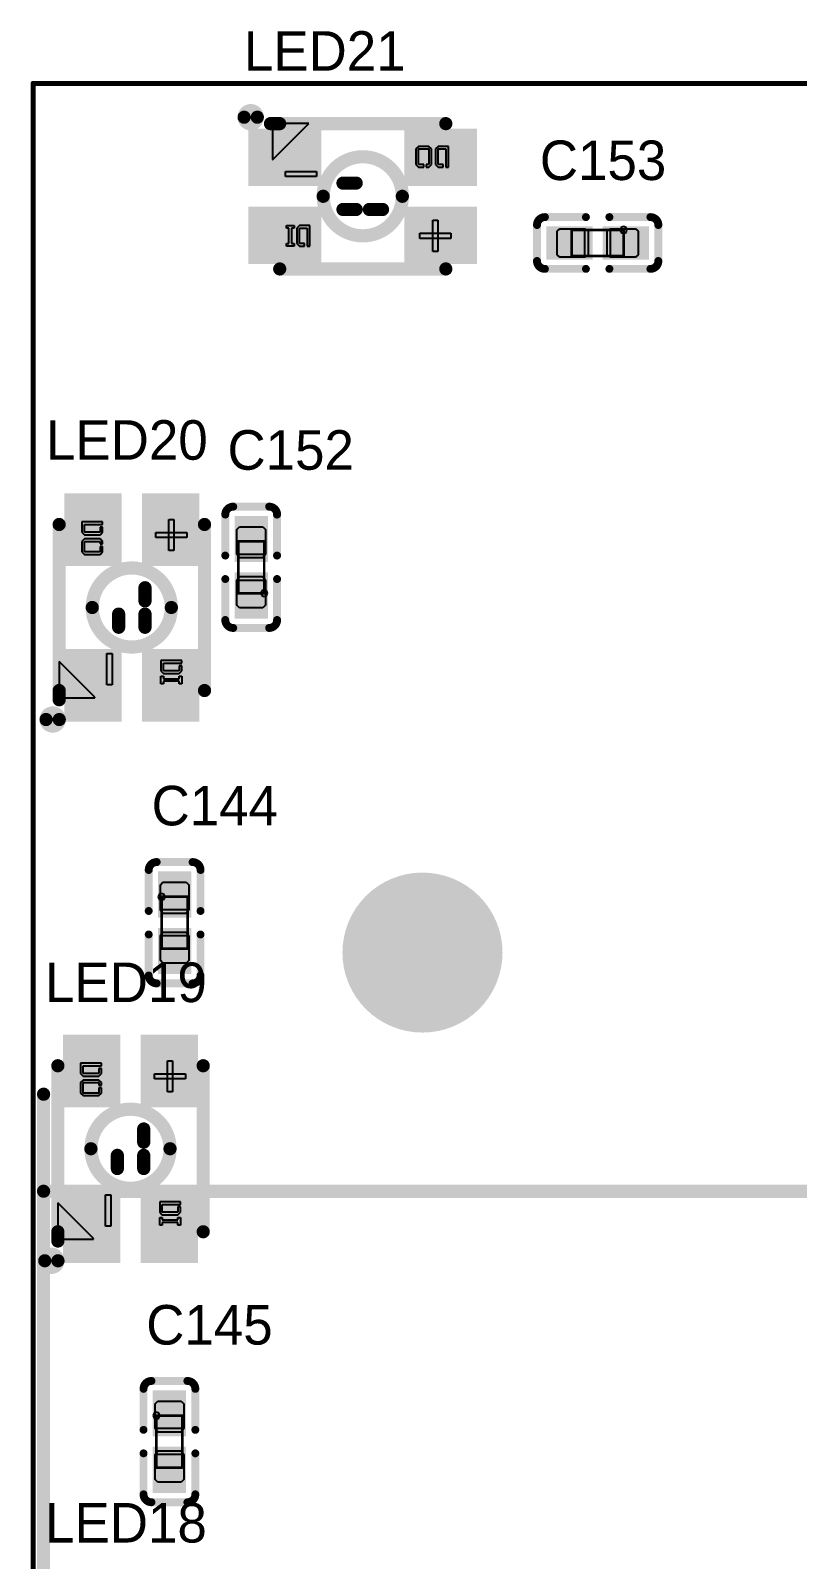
# Model space of a CAD drawing. Header units: millimetres. Extents: x 892 to 1144, y 1011 to 1123.
# Drawn here: x 891.87 to 906.65, y 1093.83 to 1123.29 of the extents above; entities that cross this region are included whole.
import ezdxf

# ---------------------------------------------------------------- set-up
doc = ezdxf.new("R2010")
doc.units = ezdxf.units.MM
for name, color, linetype in [('BottomLayer', 5, 'Continuous'), ('BottomOverlay', 54, 'Continuous'), ('BottomSolder', 6, 'Continuous'), ('KeepOutLayer', 6, 'Continuous'), ('Mechanical15', 56, 'Continuous'), ('Mechanical6', 56, 'Continuous'), ('MultiLayer', 9, 'Continuous'), ('TopLayer', 1, 'Continuous'), ('TopOverlay', 2, 'Continuous'), ('TopPaste', 8, 'Continuous'), ('TopSolder', 216, 'Continuous')]:
    doc.layers.add(name, color=color, linetype=linetype)

msp = doc.modelspace()

# ---------------------------------------------------------------- linework, layer by layer
at = {"layer": 'BottomLayer', "const_width": 1.44}
msp.add_lwpolyline([(898.705, 1105.525, 1), (900.145, 1105.525, 1)], format="xyb", close=True, dxfattribs=at)
at = {"layer": 'BottomOverlay', "const_width": 0.254}
for points in [[(892.125, 1064.795), (892.125, 1102.795)], [(892.125, 1100.925), (937.125, 1100.925)]]:
    msp.add_lwpolyline(points, dxfattribs=at)
at = {"layer": 'BottomOverlay', "const_width": 0.127}
for points in [[(892.062, 1102.795, 1), (892.189, 1102.795, 1)], [(892.062, 1100.925, 1), (892.189, 1100.925, 1)]]:
    msp.add_lwpolyline(points, format="xyb", close=True, dxfattribs=at)
at = {"layer": 'BottomSolder', "const_width": 1.542}
msp.add_lwpolyline([(898.654, 1105.525, 1), (900.196, 1105.525, 1)], format="xyb", close=True, dxfattribs=at)
at = {"layer": 'KeepOutLayer', "const_width": 0.1}
for points in [[(891.925, 1015.275), (891.925, 1122.275)], [(891.925, 1122.275), (1123.925, 1122.275)]]:
    msp.add_lwpolyline(points, dxfattribs=at)
at = {"layer": 'KeepOutLayer', "const_width": 0.05}
msp.add_lwpolyline([(891.9, 1122.275, 1), (891.95, 1122.275, 1)], format="xyb", close=True, dxfattribs=at)
msp.add_lwpolyline([(891.9, 1122.275, 1), (891.95, 1122.275, 1)], format="xyb", close=True, dxfattribs=at)
at = {"layer": 'Mechanical15'}
for p, q in [((902.55, 1119.45), (902.3, 1119.45)), ((902.3, 1119.45), (902.3, 1118.95)), ((902.55, 1118.95), (902.55, 1119.45)), ((903.05, 1119.45), (903.3, 1119.45)), ((903.05, 1118.95), (903.05, 1119.45)), ((903.254, 1119.496), (903.235, 1119.45)), ((903.235, 1119.45), (903.235, 1119.45)), ((903.235, 1119.45), (903.254, 1119.404)), ((903.3, 1119.515), (903.254, 1119.496)), ((903.254, 1119.404), (903.3, 1119.385)), ((903.346, 1119.496), (903.3, 1119.515)), ((903.3, 1119.45), (903.3, 1118.95)), ((903.3, 1119.385), (903.346, 1119.404)), ((903.365, 1119.45), (903.346, 1119.496)), ((903.346, 1119.404), (903.365, 1119.45)), ((903.365, 1119.45), (903.365, 1119.45)), ((902.3, 1118.95), (902.55, 1118.95)), ((903.3, 1118.95), (903.05, 1118.95)), ((896.375, 1113.45), (895.875, 1113.45)), ((895.875, 1113.45), (895.875, 1113.2)), ((895.875, 1113.2), (896.375, 1113.2)), ((896.375, 1113.2), (896.375, 1113.45)), ((895.875, 1112.45), (895.875, 1112.7)), ((895.875, 1112.7), (896.375, 1112.7)), ((896.375, 1112.7), (896.375, 1112.45)), ((896.375, 1112.45), (895.875, 1112.45)), ((896.329, 1112.496), (896.31, 1112.45)), ((896.31, 1112.45), (896.329, 1112.404)), ((896.375, 1112.515), (896.329, 1112.496)), ((896.329, 1112.404), (896.375, 1112.385)), ((896.375, 1112.515), (896.375, 1112.515)), ((896.421, 1112.496), (896.375, 1112.515)), ((896.375, 1112.385), (896.421, 1112.404)), ((896.375, 1112.385), (896.375, 1112.385)), ((896.44, 1112.45), (896.421, 1112.496)), ((896.421, 1112.404), (896.44, 1112.45)), ((894.354, 1106.646), (894.335, 1106.6)), ((894.335, 1106.6), (894.354, 1106.554)), ((894.4, 1106.665), (894.354, 1106.646)), ((894.354, 1106.554), (894.4, 1106.535)), ((894.446, 1106.646), (894.4, 1106.665)), ((894.4, 1106.665), (894.4, 1106.665)), ((894.4, 1106.35), (894.4, 1106.6)), ((894.4, 1106.6), (894.9, 1106.6)), ((894.4, 1106.535), (894.446, 1106.554)), ((894.4, 1106.535), (894.4, 1106.535)), ((894.465, 1106.6), (894.446, 1106.646)), ((894.446, 1106.554), (894.465, 1106.6)), ((894.9, 1106.6), (894.9, 1106.35)), ((894.9, 1106.35), (894.4, 1106.35)), ((894.4, 1105.85), (894.4, 1105.6)), ((894.9, 1105.85), (894.4, 1105.85)), ((894.9, 1105.6), (894.9, 1105.85)), ((894.4, 1105.6), (894.9, 1105.6)), ((894.3, 1096.665), (894.254, 1096.646)), ((894.346, 1096.646), (894.3, 1096.665)), ((894.3, 1096.665), (894.3, 1096.665)), ((894.254, 1096.646), (894.235, 1096.6)), ((894.235, 1096.6), (894.254, 1096.554)), ((894.254, 1096.554), (894.3, 1096.535)), ((894.3, 1096.35), (894.3, 1096.6)), ((894.3, 1096.6), (894.8, 1096.6)), ((894.3, 1096.535), (894.346, 1096.554)), ((894.3, 1096.535), (894.3, 1096.535)), ((894.365, 1096.6), (894.346, 1096.646)), ((894.346, 1096.554), (894.365, 1096.6)), ((894.8, 1096.6), (894.8, 1096.35)), ((894.8, 1096.35), (894.3, 1096.35)), ((894.3, 1095.85), (894.3, 1095.6)), ((894.8, 1095.85), (894.3, 1095.85)), ((894.8, 1095.6), (894.8, 1095.85)), ((894.3, 1095.6), (894.8, 1095.6))]:
    msp.add_line(p, q, dxfattribs=at)
at = {"layer": 'Mechanical15', "const_width": 0.0508}
for points in [[(902.3, 1119.45), (903.3, 1119.45)], [(902.3, 1118.95), (902.3, 1119.45)], [(903.3, 1118.95), (903.3, 1119.45)], [(902.3, 1118.95), (903.3, 1118.95)], [(895.875, 1113.45), (896.375, 1113.45)], [(895.875, 1112.45), (895.875, 1113.45)], [(896.375, 1112.45), (896.375, 1113.45)], [(895.875, 1112.45), (896.375, 1112.45)], [(894.4, 1105.6), (894.4, 1106.6)], [(894.4, 1106.6), (894.9, 1106.6)], [(894.9, 1105.6), (894.9, 1106.6)], [(894.4, 1105.6), (894.9, 1105.6)], [(894.3, 1095.6), (894.3, 1096.6)], [(894.3, 1096.6), (894.8, 1096.6)], [(894.8, 1095.6), (894.8, 1096.6)], [(894.3, 1095.6), (894.8, 1095.6)]]:
    msp.add_lwpolyline(points, dxfattribs=at)
at = {"layer": 'Mechanical15', "const_width": 0.0254}
for points in [[(902.287, 1119.45, 1), (902.313, 1119.45, 1)], [(902.287, 1119.45, 1), (902.313, 1119.45, 1)], [(903.287, 1119.45, 1), (903.313, 1119.45, 1)], [(903.287, 1119.45, 1), (903.313, 1119.45, 1)], [(902.287, 1118.95, 1), (902.313, 1118.95, 1)], [(902.287, 1118.95, 1), (902.313, 1118.95, 1)], [(903.287, 1118.95, 1), (903.313, 1118.95, 1)], [(903.287, 1118.95, 1), (903.313, 1118.95, 1)], [(895.862, 1113.45, 1), (895.888, 1113.45, 1)], [(895.862, 1113.45, 1), (895.888, 1113.45, 1)], [(896.362, 1113.45, 1), (896.388, 1113.45, 1)], [(896.362, 1113.45, 1), (896.388, 1113.45, 1)], [(895.862, 1112.45, 1), (895.888, 1112.45, 1)], [(895.862, 1112.45, 1), (895.888, 1112.45, 1)], [(896.362, 1112.45, 1), (896.388, 1112.45, 1)], [(896.362, 1112.45, 1), (896.388, 1112.45, 1)], [(894.387, 1106.6, 1), (894.413, 1106.6, 1)], [(894.387, 1106.6, 1), (894.413, 1106.6, 1)], [(894.887, 1106.6, 1), (894.913, 1106.6, 1)], [(894.887, 1106.6, 1), (894.913, 1106.6, 1)], [(894.387, 1105.6, 1), (894.413, 1105.6, 1)], [(894.387, 1105.6, 1), (894.413, 1105.6, 1)], [(894.887, 1105.6, 1), (894.913, 1105.6, 1)], [(894.887, 1105.6, 1), (894.913, 1105.6, 1)], [(894.287, 1096.6, 1), (894.313, 1096.6, 1)], [(894.287, 1096.6, 1), (894.313, 1096.6, 1)], [(894.787, 1096.6, 1), (894.813, 1096.6, 1)], [(894.787, 1096.6, 1), (894.813, 1096.6, 1)], [(894.287, 1095.6, 1), (894.313, 1095.6, 1)], [(894.287, 1095.6, 1), (894.313, 1095.6, 1)], [(894.787, 1095.6, 1), (894.813, 1095.6, 1)], [(894.787, 1095.6, 1), (894.813, 1095.6, 1)]]:
    msp.add_lwpolyline(points, format="xyb", close=True, dxfattribs=at)
at = {"layer": 'Mechanical6'}
for p, q in [((897.235, 1121.5), (896.535, 1121.5)), ((896.535, 1121.5), (896.535, 1120.81)), ((896.545, 1120.81), (897.235, 1121.5)), ((899.349, 1121.062), (899.299, 1121.012)), ((899.299, 1121.012), (899.299, 1120.712)), ((899.549, 1121.062), (899.349, 1121.062)), ((899.349, 1120.712), (899.349, 1121.012)), ((899.349, 1121.012), (899.549, 1121.012)), ((899.599, 1121.012), (899.549, 1121.062)), ((899.549, 1121.012), (899.549, 1120.712)), ((899.599, 1120.712), (899.599, 1121.012)), ((899.599, 1121.012), (899.599, 1121.012)), ((899.724, 1121.062), (899.674, 1121.012)), ((899.674, 1121.012), (899.674, 1120.712)), ((899.924, 1121.062), (899.724, 1121.062)), ((899.724, 1120.712), (899.724, 1121.012)), ((899.724, 1121.012), (899.874, 1121.012)), ((899.874, 1121.012), (899.874, 1120.662)), ((899.924, 1120.662), (899.924, 1121.062)), ((896.535, 1120.81), (896.545, 1120.81)), ((896.786, 1120.481), (896.786, 1120.581)), ((896.786, 1120.581), (897.386, 1120.581)), ((897.386, 1120.581), (897.386, 1120.481)), ((899.299, 1120.712), (899.349, 1120.662)), ((899.449, 1120.712), (899.349, 1120.712)), ((899.349, 1120.662), (899.449, 1120.662)), ((899.449, 1120.662), (899.449, 1120.712)), ((899.549, 1120.712), (899.499, 1120.712)), ((899.499, 1120.712), (899.499, 1120.662)), ((899.499, 1120.662), (899.549, 1120.662)), ((899.549, 1120.662), (899.599, 1120.712)), ((899.674, 1120.712), (899.724, 1120.662)), ((899.824, 1120.712), (899.724, 1120.712)), ((899.724, 1120.662), (899.824, 1120.662)), ((899.824, 1120.662), (899.824, 1120.712)), ((899.874, 1120.662), (899.924, 1120.662)), ((897.386, 1120.481), (896.786, 1120.481)), ((896.803, 1119.538), (896.953, 1119.538)), ((896.803, 1119.488), (896.803, 1119.538)), ((896.853, 1119.488), (896.803, 1119.488)), ((896.853, 1119.188), (896.853, 1119.488)), ((896.953, 1119.488), (896.903, 1119.488)), ((896.903, 1119.488), (896.903, 1119.188)), ((896.953, 1119.538), (896.953, 1119.488)), ((897.053, 1119.538), (897.003, 1119.488)), ((897.003, 1119.488), (897.003, 1119.188)), ((897.253, 1119.538), (897.053, 1119.538)), ((897.053, 1119.188), (897.053, 1119.488)), ((897.053, 1119.488), (897.203, 1119.488)), ((897.203, 1119.488), (897.203, 1119.138)), ((897.253, 1119.138), (897.253, 1119.538)), ((899.372, 1119.288), (899.372, 1119.388)), ((899.372, 1119.388), (899.972, 1119.388)), ((899.622, 1119.638), (899.722, 1119.638)), ((899.622, 1119.038), (899.622, 1119.638)), ((899.722, 1119.638), (899.722, 1119.038)), ((899.972, 1119.388), (899.972, 1119.288)), ((896.803, 1119.138), (896.803, 1119.188)), ((896.803, 1119.188), (896.853, 1119.188)), ((896.953, 1119.138), (896.803, 1119.138)), ((896.903, 1119.188), (896.953, 1119.188)), ((896.953, 1119.188), (896.953, 1119.138)), ((897.003, 1119.188), (897.053, 1119.138)), ((897.153, 1119.188), (897.053, 1119.188)), ((897.053, 1119.138), (897.153, 1119.138)), ((897.153, 1119.138), (897.153, 1119.188)), ((897.203, 1119.138), (897.253, 1119.138)), ((899.972, 1119.288), (899.372, 1119.288)), ((899.722, 1119.038), (899.622, 1119.038)), ((893.263, 1113.824), (892.863, 1113.824)), ((892.863, 1113.824), (892.863, 1113.624)), ((892.913, 1113.624), (892.913, 1113.774)), ((892.913, 1113.774), (893.263, 1113.774)), ((893.263, 1113.774), (893.263, 1113.824)), ((894.537, 1113.872), (894.637, 1113.872)), ((894.537, 1113.272), (894.537, 1113.872)), ((894.637, 1113.872), (894.637, 1113.272)), ((892.863, 1113.624), (892.913, 1113.574)), ((892.913, 1113.499), (892.863, 1113.449)), ((893.213, 1113.624), (892.913, 1113.624)), ((892.913, 1113.574), (893.213, 1113.574)), ((893.213, 1113.499), (892.913, 1113.499)), ((892.913, 1113.499), (892.913, 1113.499)), ((893.263, 1113.724), (893.213, 1113.724)), ((893.213, 1113.724), (893.213, 1113.624)), ((893.213, 1113.574), (893.263, 1113.624)), ((893.263, 1113.449), (893.213, 1113.499)), ((893.263, 1113.624), (893.263, 1113.724)), ((894.287, 1113.522), (894.287, 1113.622)), ((894.287, 1113.622), (894.887, 1113.622)), ((894.887, 1113.522), (894.287, 1113.522)), ((894.887, 1113.622), (894.887, 1113.522)), ((892.863, 1113.449), (892.863, 1113.249)), ((892.863, 1113.249), (892.913, 1113.199)), ((892.913, 1113.249), (892.913, 1113.449)), ((892.913, 1113.449), (893.213, 1113.449)), ((893.213, 1113.249), (892.913, 1113.249)), ((892.913, 1113.199), (893.213, 1113.199)), ((893.213, 1113.449), (893.213, 1113.399)), ((893.213, 1113.399), (893.263, 1113.399)), ((893.263, 1113.349), (893.213, 1113.349)), ((893.213, 1113.349), (893.213, 1113.249)), ((893.213, 1113.199), (893.263, 1113.249)), ((893.263, 1113.399), (893.263, 1113.449)), ((893.263, 1113.249), (893.263, 1113.349)), ((894.637, 1113.272), (894.537, 1113.272)), ((892.425, 1111.135), (892.425, 1110.435)), ((893.115, 1110.445), (892.425, 1111.135)), ((893.344, 1111.286), (893.444, 1111.286)), ((893.344, 1110.686), (893.344, 1111.286)), ((893.444, 1111.286), (893.444, 1110.686)), ((894.787, 1111.153), (894.387, 1111.153)), ((894.387, 1111.153), (894.387, 1110.953)), ((894.437, 1110.953), (894.437, 1111.103)), ((894.437, 1111.103), (894.787, 1111.103)), ((894.787, 1111.103), (894.787, 1111.153)), ((894.387, 1110.953), (894.437, 1110.903)), ((894.387, 1110.703), (894.387, 1110.853)), ((894.387, 1110.853), (894.437, 1110.853)), ((894.737, 1110.953), (894.437, 1110.953)), ((894.437, 1110.903), (894.737, 1110.903)), ((894.437, 1110.853), (894.437, 1110.803)), ((894.787, 1111.053), (894.737, 1111.053)), ((894.737, 1111.053), (894.737, 1110.953)), ((894.737, 1110.903), (894.787, 1110.953)), ((894.737, 1110.803), (894.737, 1110.853)), ((894.737, 1110.853), (894.787, 1110.853)), ((894.787, 1110.953), (894.787, 1111.053)), ((894.787, 1110.853), (894.787, 1110.703)), ((893.444, 1110.686), (893.344, 1110.686)), ((894.437, 1110.703), (894.387, 1110.703)), ((894.437, 1110.803), (894.737, 1110.803)), ((894.737, 1110.753), (894.437, 1110.753)), ((894.437, 1110.753), (894.437, 1110.703)), ((894.737, 1110.703), (894.737, 1110.753)), ((894.787, 1110.703), (894.737, 1110.703)), ((892.425, 1110.435), (893.115, 1110.435)), ((893.115, 1110.435), (893.115, 1110.445)), ((893.238, 1103.393), (892.838, 1103.393)), ((892.838, 1103.393), (892.838, 1103.193)), ((892.838, 1103.193), (892.888, 1103.143)), ((892.888, 1103.193), (892.888, 1103.343)), ((892.888, 1103.343), (893.238, 1103.343)), ((893.188, 1103.193), (892.888, 1103.193)), ((893.238, 1103.293), (893.188, 1103.293)), ((893.188, 1103.293), (893.188, 1103.193)), ((893.188, 1103.143), (893.238, 1103.193)), ((893.238, 1103.343), (893.238, 1103.393)), ((893.238, 1103.193), (893.238, 1103.293)), ((894.262, 1103.091), (894.262, 1103.191)), ((894.262, 1103.191), (894.862, 1103.191)), ((894.512, 1103.441), (894.612, 1103.441)), ((894.512, 1102.841), (894.512, 1103.441)), ((894.612, 1103.441), (894.612, 1102.841)), ((894.862, 1103.191), (894.862, 1103.091)), ((892.888, 1103.068), (892.838, 1103.018)), ((892.838, 1103.018), (892.838, 1102.818)), ((892.888, 1103.143), (893.188, 1103.143)), ((893.188, 1103.068), (892.888, 1103.068)), ((892.888, 1103.068), (892.888, 1103.068)), ((892.888, 1102.818), (892.888, 1103.018)), ((892.888, 1103.018), (893.188, 1103.018)), ((893.238, 1103.018), (893.188, 1103.068)), ((893.188, 1103.018), (893.188, 1102.968)), ((893.188, 1102.968), (893.238, 1102.968)), ((893.238, 1102.918), (893.188, 1102.918)), ((893.188, 1102.918), (893.188, 1102.818)), ((893.238, 1102.968), (893.238, 1103.018)), ((893.238, 1102.818), (893.238, 1102.918)), ((894.862, 1103.091), (894.262, 1103.091)), ((892.838, 1102.818), (892.888, 1102.768)), ((893.188, 1102.818), (892.888, 1102.818)), ((892.888, 1102.768), (893.188, 1102.768)), ((893.188, 1102.768), (893.238, 1102.818)), ((894.612, 1102.841), (894.512, 1102.841)), ((893.319, 1100.855), (893.419, 1100.855)), ((893.319, 1100.255), (893.319, 1100.855)), ((893.419, 1100.855), (893.419, 1100.255)), ((892.4, 1100.704), (892.4, 1100.004)), ((893.09, 1100.014), (892.4, 1100.704)), ((894.762, 1100.722), (894.362, 1100.722)), ((894.362, 1100.722), (894.362, 1100.522)), ((894.362, 1100.522), (894.412, 1100.472)), ((894.412, 1100.522), (894.412, 1100.672)), ((894.412, 1100.672), (894.762, 1100.672)), ((894.712, 1100.522), (894.412, 1100.522)), ((894.762, 1100.622), (894.712, 1100.622)), ((894.712, 1100.622), (894.712, 1100.522)), ((894.712, 1100.472), (894.762, 1100.522)), ((894.762, 1100.672), (894.762, 1100.722)), ((894.762, 1100.522), (894.762, 1100.622)), ((893.419, 1100.255), (893.319, 1100.255)), ((894.362, 1100.272), (894.362, 1100.422)), ((894.362, 1100.422), (894.412, 1100.422)), ((894.412, 1100.272), (894.362, 1100.272)), ((894.412, 1100.472), (894.712, 1100.472)), ((894.412, 1100.422), (894.412, 1100.372)), ((894.412, 1100.372), (894.712, 1100.372)), ((894.712, 1100.322), (894.412, 1100.322)), ((894.412, 1100.322), (894.412, 1100.272)), ((894.712, 1100.372), (894.712, 1100.422)), ((894.712, 1100.422), (894.762, 1100.422)), ((894.712, 1100.272), (894.712, 1100.322)), ((894.762, 1100.272), (894.712, 1100.272)), ((894.762, 1100.422), (894.762, 1100.272)), ((892.4, 1100.004), (893.09, 1100.004)), ((893.09, 1100.004), (893.09, 1100.014))]:
    msp.add_line(p, q, dxfattribs=at)
at = {"layer": 'MultiLayer', "const_width": 1.44}
msp.add_lwpolyline([(898.705, 1105.525, 1), (900.145, 1105.525, 1)], format="xyb", close=True, dxfattribs=at)
at = {"layer": 'TopLayer', "const_width": 1.44}
msp.add_lwpolyline([(898.705, 1105.525, 1), (900.145, 1105.525, 1)], format="xyb", close=True, dxfattribs=at)
at = {"layer": 'TopLayer'}
for points in [[(896.175, 1120.4), (897.375, 1120.4), (896.175, 1121.3), (897.375, 1121.3)], [(899.175, 1120.4), (900.375, 1120.4), (899.175, 1121.3), (900.375, 1121.3)], [(896.175, 1118.9), (897.375, 1118.9), (896.175, 1119.8), (897.375, 1119.8)], [(899.175, 1118.9), (900.375, 1118.9), (899.175, 1119.8), (900.375, 1119.8)], [(902.65, 1119.47), (901.86, 1119.47), (902.65, 1118.93), (901.86, 1118.93)], [(903.74, 1119.47), (902.95, 1119.47), (903.74, 1118.93), (902.95, 1118.93)], [(893.525, 1113.075), (893.525, 1114.275), (892.625, 1113.075), (892.625, 1114.275)], [(895.025, 1113.075), (895.025, 1114.275), (894.125, 1113.075), (894.125, 1114.275)], [(896.395, 1113.1), (896.395, 1113.89), (895.855, 1113.1), (895.855, 1113.89)], [(896.395, 1112.01), (896.395, 1112.8), (895.855, 1112.01), (895.855, 1112.8)], [(893.525, 1110.075), (893.525, 1111.275), (892.625, 1110.075), (892.625, 1111.275)], [(895.025, 1110.075), (895.025, 1111.275), (894.125, 1110.075), (894.125, 1111.275)], [(894.38, 1107.04), (894.38, 1106.25), (894.92, 1107.04), (894.92, 1106.25)], [(894.38, 1105.95), (894.38, 1105.16), (894.92, 1105.95), (894.92, 1105.16)], [(893.5, 1102.644), (893.5, 1103.844), (892.6, 1102.644), (892.6, 1103.844)], [(895, 1102.644), (895, 1103.844), (894.1, 1102.644), (894.1, 1103.844)], [(893.5, 1099.644), (893.5, 1100.844), (892.6, 1099.644), (892.6, 1100.844)], [(895, 1099.644), (895, 1100.844), (894.1, 1099.644), (894.1, 1100.844)], [(894.28, 1097.04), (894.28, 1096.25), (894.82, 1097.04), (894.82, 1096.25)], [(894.28, 1095.95), (894.28, 1095.16), (894.82, 1095.95), (894.82, 1095.16)]]:
    msp.add_solid(points, dxfattribs=at)
at = {"layer": 'TopOverlay'}
for points, const_width in [([(896.243, 1121.624, 1), (895.989, 1121.624, 1)], 0.254), ([(895.925, 1121.624, 1), (896.052, 1121.624, 1)], 0.127), ([(896.179, 1121.624, 1), (896.306, 1121.624, 1)], 0.127), ([(896.433, 1121.5, 1), (896.56, 1121.5, 1)], 0.127), ([(896.611, 1121.5, 1), (896.738, 1121.5, 1)], 0.127), ([(896.611, 1121.5, 1), (896.738, 1121.5, 1)], 0.127), ([(899.811, 1121.5, 1), (899.938, 1121.5, 1)], 0.127), ([(899.037, 1120.1, 1), (897.513, 1120.1, 1)], 0.254), ([(897.83, 1120.354, 1), (897.957, 1120.354, 1)], 0.127), ([(898.084, 1120.354, 1), (898.211, 1120.354, 1)], 0.127), ([(897.449, 1120.1, 1), (897.576, 1120.1, 1)], 0.127), ([(897.83, 1119.846, 1), (897.957, 1119.846, 1)], 0.127), ([(898.084, 1119.846, 1), (898.211, 1119.846, 1)], 0.127), ([(898.338, 1119.846, 1), (898.465, 1119.846, 1)], 0.127), ([(898.592, 1119.846, 1), (898.719, 1119.846, 1)], 0.127), ([(898.973, 1120.1, 1), (899.1, 1120.1, 1)], 0.127), ([(901.746, 1119.699, 1), (901.822, 1119.699, 1)], 0.0762), ([(901.746, 1119.699, 1), (901.822, 1119.699, 1)], 0.0762), ([(902.536, 1119.699, 1), (902.612, 1119.699, 1)], 0.0762), ([(902.988, 1119.699, 1), (903.064, 1119.699, 1)], 0.0762), ([(903.778, 1119.699, 1), (903.854, 1119.699, 1)], 0.0762), ([(903.778, 1119.699, 1), (903.854, 1119.699, 1)], 0.0762), ([(901.593, 1119.546, 1), (901.669, 1119.546, 1)], 0.0762), ([(901.593, 1119.546, 1), (901.669, 1119.546, 1)], 0.0762), ([(903.931, 1119.546, 1), (904.007, 1119.546, 1)], 0.0762), ([(903.931, 1119.546, 1), (904.007, 1119.546, 1)], 0.0762), ([(896.611, 1118.7, 1), (896.738, 1118.7, 1)], 0.127), ([(899.811, 1118.7, 1), (899.938, 1118.7, 1)], 0.127), ([(901.593, 1118.854, 1), (901.669, 1118.854, 1)], 0.0762), ([(901.593, 1118.854, 1), (901.669, 1118.854, 1)], 0.0762), ([(901.746, 1118.701, 1), (901.822, 1118.701, 1)], 0.0762), ([(901.746, 1118.701, 1), (901.822, 1118.701, 1)], 0.0762), ([(902.536, 1118.701, 1), (902.612, 1118.701, 1)], 0.0762), ([(902.988, 1118.701, 1), (903.064, 1118.701, 1)], 0.0762), ([(903.778, 1118.701, 1), (903.854, 1118.701, 1)], 0.0762), ([(903.778, 1118.701, 1), (903.854, 1118.701, 1)], 0.0762), ([(903.931, 1118.854, 1), (904.007, 1118.854, 1)], 0.0762), ([(903.931, 1118.854, 1), (904.007, 1118.854, 1)], 0.0762), ([(895.741, 1114.119, 1), (895.817, 1114.119, 1)], 0.0762), ([(895.741, 1114.119, 1), (895.817, 1114.119, 1)], 0.0762), ([(896.433, 1114.119, 1), (896.509, 1114.119, 1)], 0.0762), ([(896.433, 1114.119, 1), (896.509, 1114.119, 1)], 0.0762), ([(892.362, 1113.775, 1), (892.489, 1113.775, 1)], 0.127), ([(895.162, 1113.775, 1), (895.289, 1113.775, 1)], 0.127), ([(895.588, 1113.966, 1), (895.664, 1113.966, 1)], 0.0762), ([(895.588, 1113.966, 1), (895.664, 1113.966, 1)], 0.0762), ([(896.585, 1113.966, 1), (896.662, 1113.966, 1)], 0.0762), ([(896.585, 1113.966, 1), (896.662, 1113.966, 1)], 0.0762), ([(895.588, 1113.176, 1), (895.664, 1113.176, 1)], 0.0762), ([(896.585, 1113.176, 1), (896.662, 1113.176, 1)], 0.0762), ([(894.587, 1112.175, 1), (893.063, 1112.175, 1)], 0.254), ([(894.016, 1112.556, 1), (894.143, 1112.556, 1)], 0.127), ([(895.588, 1112.724, 1), (895.664, 1112.724, 1)], 0.0762), ([(896.585, 1112.724, 1), (896.662, 1112.724, 1)], 0.0762), ([(892.999, 1112.175, 1), (893.126, 1112.175, 1)], 0.127), ([(894.016, 1112.302, 1), (894.143, 1112.302, 1)], 0.127), ([(894.523, 1112.175, 1), (894.65, 1112.175, 1)], 0.127), ([(893.508, 1112.048, 1), (893.635, 1112.048, 1)], 0.127), ([(894.016, 1112.048, 1), (894.143, 1112.048, 1)], 0.127), ([(895.588, 1111.934, 1), (895.664, 1111.934, 1)], 0.0762), ([(895.588, 1111.934, 1), (895.664, 1111.934, 1)], 0.0762), ([(896.585, 1111.934, 1), (896.662, 1111.934, 1)], 0.0762), ([(896.585, 1111.934, 1), (896.662, 1111.934, 1)], 0.0762), ([(893.508, 1111.794, 1), (893.635, 1111.794, 1)], 0.127), ([(894.016, 1111.794, 1), (894.143, 1111.794, 1)], 0.127), ([(895.741, 1111.781, 1), (895.817, 1111.781, 1)], 0.0762), ([(895.741, 1111.781, 1), (895.817, 1111.781, 1)], 0.0762), ([(896.433, 1111.781, 1), (896.509, 1111.781, 1)], 0.0762), ([(896.433, 1111.781, 1), (896.509, 1111.781, 1)], 0.0762), ([(892.362, 1110.575, 1), (892.489, 1110.575, 1)], 0.127), ([(892.362, 1110.575, 1), (892.489, 1110.575, 1)], 0.127), ([(892.362, 1110.397, 1), (892.489, 1110.397, 1)], 0.127), ([(895.162, 1110.575, 1), (895.289, 1110.575, 1)], 0.127), ([(892.428, 1110.016, 1), (892.174, 1110.016, 1)], 0.254), ([(892.11, 1110.016, 1), (892.237, 1110.016, 1)], 0.127), ([(892.364, 1110.016, 1), (892.491, 1110.016, 1)], 0.127), ([(894.266, 1107.269, 1), (894.342, 1107.269, 1)], 0.0762), ([(894.266, 1107.269, 1), (894.342, 1107.269, 1)], 0.0762), ([(894.958, 1107.269, 1), (895.034, 1107.269, 1)], 0.0762), ([(894.958, 1107.269, 1), (895.034, 1107.269, 1)], 0.0762), ([(894.113, 1107.116, 1), (894.189, 1107.116, 1)], 0.0762), ([(894.113, 1107.116, 1), (894.189, 1107.116, 1)], 0.0762), ([(895.111, 1107.116, 1), (895.187, 1107.116, 1)], 0.0762), ([(895.111, 1107.116, 1), (895.187, 1107.116, 1)], 0.0762), ([(894.113, 1106.326, 1), (894.189, 1106.326, 1)], 0.0762), ([(895.111, 1106.326, 1), (895.187, 1106.326, 1)], 0.0762), ([(894.113, 1105.874, 1), (894.189, 1105.874, 1)], 0.0762), ([(895.111, 1105.874, 1), (895.187, 1105.874, 1)], 0.0762), ([(894.113, 1105.084, 1), (894.189, 1105.084, 1)], 0.0762), ([(894.113, 1105.084, 1), (894.189, 1105.084, 1)], 0.0762), ([(894.266, 1104.931, 1), (894.342, 1104.931, 1)], 0.0762), ([(894.266, 1104.931, 1), (894.342, 1104.931, 1)], 0.0762), ([(894.958, 1104.931, 1), (895.034, 1104.931, 1)], 0.0762), ([(894.958, 1104.931, 1), (895.034, 1104.931, 1)], 0.0762), ([(895.111, 1105.084, 1), (895.187, 1105.084, 1)], 0.0762), ([(895.111, 1105.084, 1), (895.187, 1105.084, 1)], 0.0762), ([(892.337, 1103.344, 1), (892.464, 1103.344, 1)], 0.127), ([(895.137, 1103.344, 1), (895.264, 1103.344, 1)], 0.127), ([(894.562, 1101.744, 1), (893.038, 1101.744, 1)], 0.254), ([(893.991, 1102.125, 1), (894.118, 1102.125, 1)], 0.127), ([(893.991, 1101.871, 1), (894.118, 1101.871, 1)], 0.127), ([(892.974, 1101.744, 1), (893.101, 1101.744, 1)], 0.127), ([(893.483, 1101.617, 1), (893.61, 1101.617, 1)], 0.127), ([(893.991, 1101.617, 1), (894.118, 1101.617, 1)], 0.127), ([(894.498, 1101.744, 1), (894.625, 1101.744, 1)], 0.127), ([(893.483, 1101.363, 1), (893.61, 1101.363, 1)], 0.127), ([(893.991, 1101.363, 1), (894.118, 1101.363, 1)], 0.127), ([(892.337, 1100.144, 1), (892.464, 1100.144, 1)], 0.127), ([(892.337, 1100.144, 1), (892.464, 1100.144, 1)], 0.127), ([(895.137, 1100.144, 1), (895.264, 1100.144, 1)], 0.127), ([(892.337, 1099.966, 1), (892.464, 1099.966, 1)], 0.127), ([(892.403, 1099.585, 1), (892.149, 1099.585, 1)], 0.254), ([(892.085, 1099.585, 1), (892.212, 1099.585, 1)], 0.127), ([(892.339, 1099.585, 1), (892.466, 1099.585, 1)], 0.127), ([(894.166, 1097.269, 1), (894.242, 1097.269, 1)], 0.0762), ([(894.166, 1097.269, 1), (894.242, 1097.269, 1)], 0.0762), ([(894.858, 1097.269, 1), (894.934, 1097.269, 1)], 0.0762), ([(894.858, 1097.269, 1), (894.934, 1097.269, 1)], 0.0762), ([(894.013, 1097.116, 1), (894.089, 1097.116, 1)], 0.0762), ([(894.013, 1097.116, 1), (894.089, 1097.116, 1)], 0.0762), ([(895.011, 1097.116, 1), (895.087, 1097.116, 1)], 0.0762), ([(895.011, 1097.116, 1), (895.087, 1097.116, 1)], 0.0762), ([(894.013, 1096.326, 1), (894.089, 1096.326, 1)], 0.0762), ([(895.011, 1096.326, 1), (895.087, 1096.326, 1)], 0.0762), ([(894.013, 1095.874, 1), (894.089, 1095.874, 1)], 0.0762), ([(895.011, 1095.874, 1), (895.087, 1095.874, 1)], 0.0762), ([(894.013, 1095.084, 1), (894.089, 1095.084, 1)], 0.0762), ([(894.013, 1095.084, 1), (894.089, 1095.084, 1)], 0.0762), ([(894.166, 1094.931, 1), (894.242, 1094.931, 1)], 0.0762), ([(894.166, 1094.931, 1), (894.242, 1094.931, 1)], 0.0762), ([(894.858, 1094.931, 1), (894.934, 1094.931, 1)], 0.0762), ([(894.858, 1094.931, 1), (894.934, 1094.931, 1)], 0.0762), ([(895.011, 1095.084, 1), (895.087, 1095.084, 1)], 0.0762), ([(895.011, 1095.084, 1), (895.087, 1095.084, 1)], 0.0762)]:
    msp.add_lwpolyline(points, format="xyb", close=True, dxfattribs=dict(at, const_width=const_width))
for points, const_width in [([(896.497, 1121.5), (896.675, 1121.5)], 0.254), ([(896.675, 1121.5), (899.875, 1121.5)], 0.254), ([(897.894, 1120.354), (898.148, 1120.354)], 0.254), ([(897.894, 1119.846), (898.148, 1119.846)], 0.254), ([(898.402, 1119.846), (898.656, 1119.846)], 0.254), ([(901.784, 1119.699), (902.574, 1119.699)], 0.152), ([(903.026, 1119.699), (903.816, 1119.699)], 0.152), ([(901.631, 1118.854), (901.631, 1119.546)], 0.152), ([(903.969, 1118.854), (903.969, 1119.546)], 0.152), ([(896.675, 1118.7), (899.875, 1118.7)], 0.254), ([(901.784, 1118.701), (902.574, 1118.701)], 0.152), ([(903.026, 1118.701), (903.816, 1118.701)], 0.152), ([(895.779, 1114.119), (896.471, 1114.119)], 0.152), ([(892.425, 1110.575), (892.425, 1113.775)], 0.254), ([(895.225, 1110.575), (895.225, 1113.775)], 0.254), ([(895.626, 1113.176), (895.626, 1113.966)], 0.152), ([(896.624, 1113.176), (896.624, 1113.966)], 0.152), ([(894.079, 1112.302), (894.079, 1112.556)], 0.254), ([(895.626, 1111.934), (895.626, 1112.724)], 0.152), ([(896.624, 1111.934), (896.624, 1112.724)], 0.152), ([(893.571, 1111.794), (893.571, 1112.048)], 0.254), ([(894.079, 1111.794), (894.079, 1112.048)], 0.254), ([(895.779, 1111.781), (896.471, 1111.781)], 0.152), ([(892.425, 1110.397), (892.425, 1110.575)], 0.254), ([(894.304, 1107.269), (894.996, 1107.269)], 0.152), ([(894.151, 1106.326), (894.151, 1107.116)], 0.152), ([(895.149, 1106.326), (895.149, 1107.116)], 0.152), ([(894.151, 1105.084), (894.151, 1105.874)], 0.152), ([(895.149, 1105.084), (895.149, 1105.874)], 0.152), ([(894.304, 1104.931), (894.996, 1104.931)], 0.152), ([(892.4, 1100.144), (892.4, 1103.344)], 0.254), ([(895.2, 1100.144), (895.2, 1103.344)], 0.254), ([(894.054, 1101.871), (894.054, 1102.125)], 0.254), ([(893.546, 1101.363), (893.546, 1101.617)], 0.254), ([(894.054, 1101.363), (894.054, 1101.617)], 0.254), ([(892.4, 1099.966), (892.4, 1100.144)], 0.254), ([(894.204, 1097.269), (894.896, 1097.269)], 0.152), ([(894.051, 1096.326), (894.051, 1097.116)], 0.152), ([(895.049, 1096.326), (895.049, 1097.116)], 0.152), ([(894.051, 1095.084), (894.051, 1095.874)], 0.152), ([(895.049, 1095.084), (895.049, 1095.874)], 0.152), ([(894.204, 1094.931), (894.896, 1094.931)], 0.152)]:
    msp.add_lwpolyline(points, dxfattribs=dict(at, const_width=const_width))
at = {"layer": 'TopOverlay', "const_width": 0.152}
for points in [[(901.631, 1119.546, -0.414214), (901.784, 1119.699)], [(903.816, 1119.699, -0.414214), (903.969, 1119.546)], [(901.784, 1118.701, -0.414214), (901.631, 1118.854)], [(903.969, 1118.854, -0.414214), (903.816, 1118.701)], [(895.626, 1113.966, -0.414214), (895.779, 1114.119)], [(896.471, 1114.119, -0.414214), (896.624, 1113.966)], [(895.779, 1111.781, -0.414214), (895.626, 1111.934)], [(896.624, 1111.934, -0.414214), (896.471, 1111.781)], [(894.151, 1107.116, -0.414214), (894.304, 1107.269)], [(894.996, 1107.269, -0.414214), (895.149, 1107.116)], [(894.304, 1104.931, -0.414214), (894.151, 1105.084)], [(895.149, 1105.084, -0.414214), (894.996, 1104.931)], [(894.051, 1097.116, -0.414214), (894.204, 1097.269)], [(894.896, 1097.269, -0.414214), (895.049, 1097.116)], [(894.204, 1094.931, -0.414214), (894.051, 1095.084)], [(895.049, 1095.084, -0.414214), (894.896, 1094.931)]]:
    msp.add_lwpolyline(points, format="xyb", dxfattribs=at)
at = {"layer": 'TopPaste'}
for p, q in [((902.02, 1119.425), (902.07, 1119.475)), ((902.02, 1118.975), (902.02, 1119.425)), ((902.07, 1119.475), (902.55, 1119.475)), ((902.55, 1119.475), (902.62, 1119.425)), ((902.62, 1119.425), (902.62, 1118.975)), ((902.98, 1119.425), (903.05, 1119.475)), ((902.98, 1118.975), (902.98, 1119.425)), ((903.05, 1119.475), (903.53, 1119.475)), ((903.53, 1119.475), (903.58, 1119.425)), ((903.58, 1119.425), (903.58, 1118.975)), ((902.07, 1118.925), (902.02, 1118.975)), ((902.55, 1118.925), (902.07, 1118.925)), ((902.62, 1118.975), (902.55, 1118.925)), ((903.05, 1118.925), (902.98, 1118.975)), ((903.53, 1118.925), (903.05, 1118.925)), ((903.58, 1118.975), (903.53, 1118.925)), ((895.85, 1113.68), (895.9, 1113.73)), ((895.85, 1113.2), (895.85, 1113.68)), ((895.9, 1113.73), (896.35, 1113.73)), ((896.35, 1113.73), (896.4, 1113.68)), ((896.4, 1113.68), (896.4, 1113.2)), ((895.9, 1113.13), (895.85, 1113.2)), ((896.4, 1113.2), (896.35, 1113.13)), ((896.35, 1113.13), (895.9, 1113.13)), ((895.85, 1112.7), (895.9, 1112.77)), ((895.85, 1112.22), (895.85, 1112.7)), ((895.9, 1112.77), (896.35, 1112.77)), ((896.35, 1112.77), (896.4, 1112.7)), ((896.4, 1112.7), (896.4, 1112.22)), ((895.9, 1112.17), (895.85, 1112.22)), ((896.35, 1112.17), (895.9, 1112.17)), ((896.4, 1112.22), (896.35, 1112.17)), ((894.375, 1106.83), (894.425, 1106.88)), ((894.375, 1106.35), (894.375, 1106.83)), ((894.425, 1106.88), (894.875, 1106.88)), ((894.875, 1106.88), (894.925, 1106.83)), ((894.925, 1106.83), (894.925, 1106.35)), ((894.425, 1106.28), (894.375, 1106.35)), ((894.875, 1106.28), (894.425, 1106.28)), ((894.925, 1106.35), (894.875, 1106.28)), ((894.375, 1105.85), (894.425, 1105.92)), ((894.375, 1105.37), (894.375, 1105.85)), ((894.425, 1105.92), (894.875, 1105.92)), ((894.875, 1105.92), (894.925, 1105.85)), ((894.925, 1105.85), (894.925, 1105.37)), ((894.425, 1105.32), (894.375, 1105.37)), ((894.875, 1105.32), (894.425, 1105.32)), ((894.925, 1105.37), (894.875, 1105.32)), ((894.275, 1096.83), (894.325, 1096.88)), ((894.275, 1096.35), (894.275, 1096.83)), ((894.325, 1096.88), (894.775, 1096.88)), ((894.775, 1096.88), (894.825, 1096.83)), ((894.825, 1096.83), (894.825, 1096.35)), ((894.325, 1096.28), (894.275, 1096.35)), ((894.775, 1096.28), (894.325, 1096.28)), ((894.825, 1096.35), (894.775, 1096.28)), ((894.275, 1095.85), (894.325, 1095.92)), ((894.275, 1095.37), (894.275, 1095.85)), ((894.325, 1095.92), (894.775, 1095.92)), ((894.775, 1095.92), (894.825, 1095.85)), ((894.825, 1095.85), (894.825, 1095.37)), ((894.325, 1095.32), (894.275, 1095.37)), ((894.775, 1095.32), (894.325, 1095.32)), ((894.825, 1095.37), (894.775, 1095.32))]:
    msp.add_line(p, q, dxfattribs=at)
for points in [[(896.175, 1120.4), (897.375, 1120.4), (896.175, 1121.3), (897.375, 1121.3)], [(899.175, 1120.4), (900.375, 1120.4), (899.175, 1121.3), (900.375, 1121.3)], [(896.175, 1118.9), (897.375, 1118.9), (896.175, 1119.8), (897.375, 1119.8)], [(899.175, 1118.9), (900.375, 1118.9), (899.175, 1119.8), (900.375, 1119.8)], [(902.65, 1119.47), (901.86, 1119.47), (902.65, 1118.93), (901.86, 1118.93)], [(903.74, 1119.47), (902.95, 1119.47), (903.74, 1118.93), (902.95, 1118.93)], [(893.525, 1113.075), (893.525, 1114.275), (892.625, 1113.075), (892.625, 1114.275)], [(895.025, 1113.075), (895.025, 1114.275), (894.125, 1113.075), (894.125, 1114.275)], [(896.395, 1113.1), (896.395, 1113.89), (895.855, 1113.1), (895.855, 1113.89)], [(896.395, 1112.01), (896.395, 1112.8), (895.855, 1112.01), (895.855, 1112.8)], [(893.525, 1110.075), (893.525, 1111.275), (892.625, 1110.075), (892.625, 1111.275)], [(895.025, 1110.075), (895.025, 1111.275), (894.125, 1110.075), (894.125, 1111.275)], [(894.38, 1107.04), (894.38, 1106.25), (894.92, 1107.04), (894.92, 1106.25)], [(894.38, 1105.95), (894.38, 1105.16), (894.92, 1105.95), (894.92, 1105.16)], [(893.5, 1102.644), (893.5, 1103.844), (892.6, 1102.644), (892.6, 1103.844)], [(895, 1102.644), (895, 1103.844), (894.1, 1102.644), (894.1, 1103.844)], [(893.5, 1099.644), (893.5, 1100.844), (892.6, 1099.644), (892.6, 1100.844)], [(895, 1099.644), (895, 1100.844), (894.1, 1099.644), (894.1, 1100.844)], [(894.28, 1097.04), (894.28, 1096.25), (894.82, 1097.04), (894.82, 1096.25)], [(894.28, 1095.95), (894.28, 1095.16), (894.82, 1095.95), (894.82, 1095.16)]]:
    msp.add_solid(points, dxfattribs=at)
at = {"layer": 'TopSolder', "const_width": 1.542}
msp.add_lwpolyline([(898.654, 1105.525, 1), (900.196, 1105.525, 1)], format="xyb", close=True, dxfattribs=at)
at = {"layer": 'TopSolder'}
for points in [[(896.073, 1120.298), (897.477, 1120.298), (896.073, 1121.402), (897.477, 1121.402)], [(899.073, 1120.298), (900.477, 1120.298), (899.073, 1121.402), (900.477, 1121.402)], [(896.073, 1118.798), (897.477, 1118.798), (896.073, 1119.902), (897.477, 1119.902)], [(899.073, 1118.798), (900.477, 1118.798), (899.073, 1119.902), (900.477, 1119.902)], [(902.701, 1119.521), (901.809, 1119.521), (902.701, 1118.879), (901.809, 1118.879)], [(903.791, 1119.521), (902.899, 1119.521), (903.791, 1118.879), (902.899, 1118.879)], [(893.627, 1112.973), (893.627, 1114.377), (892.523, 1112.973), (892.523, 1114.377)], [(895.127, 1112.973), (895.127, 1114.377), (894.023, 1112.973), (894.023, 1114.377)], [(896.446, 1113.049), (896.446, 1113.941), (895.804, 1113.049), (895.804, 1113.941)], [(896.446, 1111.959), (896.446, 1112.851), (895.804, 1111.959), (895.804, 1112.851)], [(893.627, 1109.973), (893.627, 1111.377), (892.523, 1109.973), (892.523, 1111.377)], [(895.127, 1109.973), (895.127, 1111.377), (894.023, 1109.973), (894.023, 1111.377)], [(894.329, 1107.091), (894.329, 1106.199), (894.971, 1107.091), (894.971, 1106.199)], [(894.329, 1106.001), (894.329, 1105.109), (894.971, 1106.001), (894.971, 1105.109)], [(893.602, 1102.542), (893.602, 1103.945), (892.498, 1102.542), (892.498, 1103.945)], [(895.102, 1102.542), (895.102, 1103.945), (893.998, 1102.542), (893.998, 1103.945)], [(893.602, 1099.542), (893.602, 1100.945), (892.498, 1099.542), (892.498, 1100.945)], [(895.102, 1099.542), (895.102, 1100.945), (893.998, 1099.542), (893.998, 1100.945)], [(894.229, 1097.091), (894.229, 1096.199), (894.871, 1097.091), (894.871, 1096.199)], [(894.229, 1096.001), (894.229, 1095.109), (894.871, 1096.001), (894.871, 1095.109)]]:
    msp.add_solid(points, dxfattribs=at)

# ---------------------------------------------------------------- texts
at = {"layer": 'TopOverlay'}
for s, p in [('LED21', (895.984, 1122.52)), ('C153', (901.686, 1120.413)), ('LED20', (892.172, 1115.023)), ('C152', (895.668, 1114.83)), ('C144', (894.206, 1107.976)), ('LED19', (892.154, 1104.571)), ('C145', (894.103, 1097.97)), ('LED18', (892.155, 1094.155))]:
    msp.add_text(s, height=0.762, dxfattribs=at).set_placement(p)

doc.saveas('drawing.dxf')
